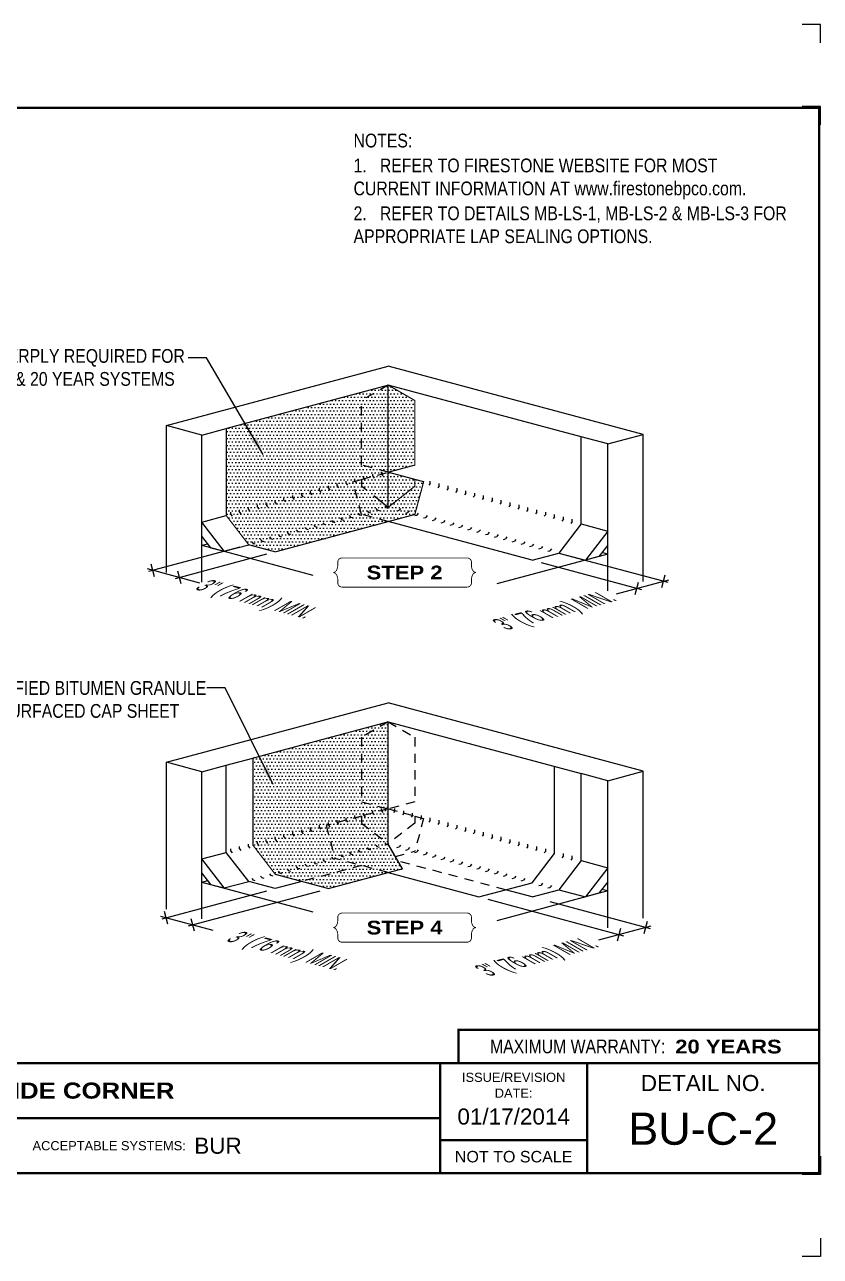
# Model space of a CAD drawing. Header units: inches. Extents: x -741.7 to -721.6, y -151 to -134.2.
# Drawn here: x -732.45 to -721.62, y -151 to -134.23 of the extents above; entities that cross this region are included whole.
import ezdxf
from ezdxf.enums import TextEntityAlignment as Align

# ---------------------------------------------------------------- set-up
doc = ezdxf.new("R2010")
doc.units = ezdxf.units.IN
doc.header["$MEASUREMENT"] = 0
doc.linetypes.add('HIDDEN', pattern=[0.375, 0.25, -0.125])
doc.linetypes.add('HIDDEN2', pattern=[0.1875, 0.125, -0.0625])
doc.layers.get('0').update_dxf_attribs({"linetype": 'CONTINUOUS'})
doc.layers.get('DEFPOINTS').update_dxf_attribs({"linetype": 'CONTINUOUS'})
for name, color, linetype in [('FSBP-ANNO-LABEL', 7, 'CONTINUOUS'), ('FSBP-ANNO-NOTE', 7, 'CONTINUOUS'), ('FSBP-COVERBOARD_CANT', 46, 'CONTINUOUS'), ('FSBP-MEMBRANE', 7, 'CONTINUOUS'), ('FSBP-SUBSTRATE-GENERIC', 9, 'CONTINUOUS'), ('FSBP-TTLB', 7, 'CONTINUOUS'), ('FSBP-TTLB-BORDER', 7, 'CONTINUOUS'), ('FSBP-TTLB-TEXT', 7, 'CONTINUOUS'), ('FSBP-WALL-CURB', 9, 'CONTINUOUS')]:
    doc.layers.add(name, color=color, linetype=linetype)
doc.styles.add('ARIAL', font='arial.ttf')
doc.styles.add('ARIAL_BOLD', font='')
doc.styles.add('ARIAL_NAR', font='ARIALN.TTF')
doc.styles.add('FSBP_ARIAL_NAR', font='ARIALN.TTF')
doc.styles.get('ARIAL_BOLD').set_extended_font_data('Arial Black')
doc.dimstyles.new('FSBP-LEADER', dxfattribs={"dimtxt": 0.1875, "dimasz": 0.25, "dimexe": 0.0625, "dimexo": 0.125, "dimgap": 0.125, "dimtad": 0, "dimtih": 1, "dimtoh": 1, "dimdec": 4, "dimzin": 0, "dimdsep": 46, "dimlunit": 4, "dimtxsty": 'ARIAL_NAR', "dimcen": 0.09375, "dimclrd": 256, "dimclre": 256, "dimclrt": 256, "dimadec": 0, "dimazin": 0, "dimtfac": 1, "dimtdec": 4, "dimtofl": 0, "dimtmove": 0, "dimatfit": 3, "dimfxl": 0, "dimtolj": 1, "dimtzin": 0, "dimlwd": -1, "dimlwe": -1, "dimarcsym": 0})
pattern_1 = [(0, (-680.992404, -148.116055), (0.0234375, 0.046875), [0, -0.046875])]

# ---------------------------------------------------------------- blocks, each defined once
blk = doc.blocks.new('TTLB-ASPHALT_1')
blk.add_line((16.841, 0), (20, 0))
at = {"layer": 'DEFPOINTS', "linetype": 'Continuous', "ltscale": 1.75}
for points in [[(20.016, 13.881), (20.016, 14.131), (19.766, 14.131)], [(20.016, -2.381), (20.016, -2.631), (19.766, -2.631)]]:
    blk.add_lwpolyline(points, dxfattribs=at)
at = {"layer": 'DEFPOINTS', "color": 1}
for points in [[(20.016, 12.766), (20.016, 13.016), (19.766, 13.016)], [(20.016, -1.266), (20.016, -1.516), (19.766, -1.516)]]:
    blk.add_lwpolyline(points, dxfattribs=at)
at = {"layer": 'FSBP-TTLB', "const_width": 0.0312}
blk.add_lwpolyline([(15.09, 0), (20, 0), (20, 0.451), (15.09, 0.451)], close=True, dxfattribs=at)
for points in [[(0, 0), (0, -1.5), (20, -1.5), (20, 0), (0, 0)], [(14.84, 0), (14.84, -1.5)], [(16.841, 0), (16.841, -1.5)], [(20, 0), (20, -1.5)], [(4.825, -0.75), (14.84, -0.75)], [(14.84, -1.049), (16.841, -1.049)]]:
    blk.add_lwpolyline(points, dxfattribs=at)
at = {"layer": 'FSBP-TTLB-BORDER', "const_width": 0.0312}
blk.add_lwpolyline([(20, 0), (20, 13), (0, 13), (0, 0)], dxfattribs=at)
at = {"layer": 'FSBP-TTLB-TEXT', "style": 'ARIAL_NAR'}
blk.add_text('MAXIMUM WARRANTY:', height=0.1875, dxfattribs=at).set_placement((17.905, 0.226), align=Align.MIDDLE_RIGHT)
at = {"layer": 'FSBP-TTLB-TEXT'}
for s, height, style, p in [('20 YEARS', 0.1875, 'ARIAL_BOLD', (18.04, 0.224)), ('ACCEPTABLE SYSTEMS:', 0.125, 'ARIAL', (9.293, -1.125))]:
    blk.add_text(s, height=height, dxfattribs=dict(at, style=style)).set_placement(p, align=Align.MIDDLE_LEFT)
at = {"layer": 'FSBP-TTLB-TEXT', "style": 'ARIAL'}
for s, height, p in [('ISSUE/REVISION', 0.125, (15.841, -0.194)), ('DETAIL NO.', 0.2188, (18.421, -0.272)), ('DATE:', 0.125, (15.841, -0.41)), ('NOT TO SCALE', 0.15625, (15.841, -1.274))]:
    blk.add_text(s, height=height, dxfattribs=at).set_placement(p, align=Align.MIDDLE_CENTER)
at = {"layer": 'FSBP-TTLB-TEXT'}
for tag, height, style, p in [('DETAIL_DESCP_LINE_1', 0.219, 'ARIAL_BOLD', (9.833, -0.375)), ('ISSUE_REV_DATE', 0.219, 'ARIAL', (15.841, -0.728)), ('DETAIL_NUMBER', 0.438, 'ARIAL', (18.421, -0.893))]:
    blk.add_attdef(tag, text='', height=height, dxfattribs=dict(at, style=style)).set_placement(p, align=Align.MIDDLE_CENTER)
at = {"layer": 'FSBP-TTLB-TEXT', "style": 'ARIAL'}
blk.add_attdef('ACCPT_SYSTEMS', text='', height=0.219, dxfattribs=at).set_placement((11.494, -1.125), align=Align.MIDDLE_LEFT)

msp = doc.modelspace()

# ---------------------------------------------------------------- hatches: boundary and pattern name
at = {"layer": 'FSBP-MEMBRANE'}
h = msp.add_hatch(dxfattribs=at)
h.set_pattern_fill('DOTS', color=256, scale=0.75, style=0)
h.set_pattern_definition(pattern_1)
h.paths.add_polyline_path([(-727.865, -139.349), (-727.503, -139.14), (-729.707, -139.73), (-729.707, -140.915), (-729.402, -141.312), (-729.04, -141.409), (-727.503, -140.997), (-727.865, -140.9), (-727.985, -140.454), (-727.865, -140.422), (-727.503, -140.325), (-727.865, -140.228)])
h.paths.add_polyline_path([(-727.503, -139.14), (-727.865, -139.349), (-727.865, -140.228), (-727.503, -140.325)])
h.paths.add_polyline_path([(-727.141, -139.349), (-727.503, -139.14), (-727.503, -140.325), (-727.141, -140.228)])
h.paths.add_polyline_path([(-727.141, -140.516), (-727.141, -140.422), (-727.503, -140.325), (-727.503, -140.803)])
h.paths.add_polyline_path([(-727.503, -140.325), (-727.865, -140.422), (-727.865, -140.516), (-727.503, -140.803)])
h.paths.add_polyline_path([(-727.865, -140.516), (-727.865, -140.422), (-727.985, -140.454), (-727.865, -140.9), (-727.503, -140.997), (-727.141, -140.9), (-727.021, -140.454), (-727.141, -140.422), (-727.141, -140.516), (-727.503, -140.803)])
h = msp.add_hatch(dxfattribs=at)
h.set_pattern_fill('DOTS', color=256, scale=0.75, style=0)
h.set_pattern_definition(pattern_1)
h.paths.add_polyline_path([(-727.865, -143.931), (-727.503, -143.722), (-729.344, -144.216), (-729.344, -145.401), (-729.04, -145.797), (-728.678, -145.894), (-727.865, -145.677), (-728.228, -145.58), (-728.347, -145.133), (-727.865, -145.004), (-727.503, -144.907), (-727.865, -144.81)])
h.paths.add_polyline_path([(-727.503, -143.722), (-727.865, -143.931), (-727.865, -144.81), (-727.503, -144.907)])
h.paths.add_polyline_path([(-727.503, -144.907), (-727.865, -145.004), (-727.865, -145.099), (-727.503, -145.385)])
h.paths.add_polyline_path([(-727.865, -145.099), (-727.865, -145.004), (-728.347, -145.133), (-728.228, -145.58), (-727.503, -145.774), (-727.309, -145.722), (-727.503, -145.385)])
h.paths.add_polyline_path([(-727.503, -145.774), (-727.865, -145.677), (-728.678, -145.894), (-728.316, -145.991)])

# ---------------------------------------------------------------- linework, layer by layer
at = {"layer": 'FSBP-ANNO-LABEL'}
for p, q in [((-729.523, -141.344), (-730.767, -141.678)), ((-729.161, -141.441), (-730.405, -141.775)), ((-725.061, -141.458), (-723.696, -141.823)), ((-730.684, -141.747), (-730.73, -141.576)), ((-725.423, -141.555), (-724.058, -141.92)), ((-730.066, -141.833), (-730.779, -141.642)), ((-730.322, -141.844), (-730.367, -141.673)), ((-724.397, -141.979), (-723.684, -141.788)), ((-723.779, -141.892), (-723.733, -141.722)), ((-724.141, -141.99), (-724.096, -141.819)), ((-729.161, -146.024), (-730.586, -146.406)), ((-728.436, -146.024), (-730.224, -146.503)), ((-726.147, -146.137), (-724.299, -146.632)), ((-730.503, -146.475), (-730.549, -146.304)), ((-725.302, -146.169), (-723.937, -146.535)), ((-729.885, -146.561), (-730.598, -146.37)), ((-730.141, -146.572), (-730.186, -146.401)), ((-724.021, -146.604), (-723.975, -146.433)), ((-724.638, -146.69), (-723.925, -146.5)), ((-724.383, -146.701), (-724.337, -146.531))]:
    msp.add_line(p, q, dxfattribs=at)
at = {"layer": 'FSBP-ANNO-NOTE', "const_width": 0.0117}
for points in [[(-728.19, -141.6), (-728.19, -141.551, -0.414214), (-728.132, -141.492), (-726.429, -141.492, -0.414214), (-726.37, -141.551), (-726.37, -141.6, 0.140908), (-726.349, -141.667, 0.224453), (-726.31, -141.69, 0.224453), (-726.349, -141.713, 0.140908), (-726.37, -141.78), (-726.37, -141.829, -0.414214), (-726.429, -141.888), (-728.132, -141.888, -0.414214), (-728.19, -141.829), (-728.19, -141.78, 0.140908), (-728.212, -141.713, 0.224453), (-728.251, -141.69, 0.224453), (-728.212, -141.667, 0.140908)], [(-728.19, -146.433), (-728.19, -146.383, -0.414214), (-728.132, -146.324), (-726.429, -146.324, -0.414214), (-726.37, -146.383), (-726.37, -146.433, 0.140908), (-726.349, -146.499, 0.224453), (-726.31, -146.522, 0.224453), (-726.349, -146.545, 0.140908), (-726.37, -146.612), (-726.37, -146.662, -0.414214), (-726.429, -146.72), (-728.132, -146.72, -0.414214), (-728.19, -146.662), (-728.19, -146.612, 0.140908), (-728.212, -146.545, 0.224453), (-728.251, -146.522, 0.224453), (-728.212, -146.499, 0.140908)]]:
    msp.add_lwpolyline(points, format="xyb", close=True, dxfattribs=at)
at = {"layer": 'FSBP-COVERBOARD_CANT'}
for p, q in [((-730.039, -141.004), (-729.707, -140.915)), ((-730.039, -141.194), (-730.039, -141.004)), ((-729.734, -141.401), (-730.039, -141.004)), ((-724.877, -141.029), (-724.515, -141.126)), ((-724.515, -141.126), (-724.819, -141.522)), ((-724.515, -141.316), (-724.515, -141.126)), ((-729.918, -141.352), (-730.039, -141.194)), ((-729.918, -141.352), (-729.734, -141.401)), ((-729.734, -141.401), (-729.402, -141.312)), ((-725.181, -141.425), (-724.819, -141.522)), ((-724.515, -141.316), (-724.636, -141.473)), ((-724.636, -141.473), (-724.819, -141.522)), ((-730.039, -145.587), (-729.707, -145.498)), ((-730.039, -145.777), (-730.039, -145.587)), ((-729.734, -145.983), (-730.039, -145.587)), ((-724.877, -145.611), (-724.515, -145.708)), ((-729.918, -145.934), (-730.039, -145.777)), ((-724.515, -145.708), (-724.819, -146.105)), ((-724.515, -145.898), (-724.515, -145.708)), ((-729.918, -145.934), (-729.734, -145.983)), ((-729.734, -145.983), (-729.402, -145.894)), ((-724.515, -145.898), (-724.636, -146.055)), ((-725.181, -146.008), (-724.819, -146.105)), ((-724.636, -146.055), (-724.819, -146.105))]:
    msp.add_line(p, q, dxfattribs=at)
at = {"layer": 'FSBP-MEMBRANE', "linetype": 'HIDDEN2'}
for p, q in [((-727.503, -139.14), (-727.865, -139.349)), ((-727.865, -140.228), (-727.865, -139.349)), ((-727.503, -140.325), (-727.865, -140.228)), ((-727.985, -140.454), (-727.865, -140.422)), ((-727.865, -140.9), (-727.985, -140.454)), ((-727.865, -140.422), (-727.503, -140.325)), ((-727.503, -140.997), (-727.865, -140.9)), ((-727.503, -143.722), (-727.865, -143.931)), ((-727.503, -143.722), (-727.141, -143.931)), ((-727.865, -143.931), (-727.865, -144.81)), ((-727.141, -143.931), (-727.141, -144.81)), ((-727.865, -144.81), (-727.503, -144.907)), ((-727.141, -144.81), (-727.503, -144.907)), ((-727.503, -144.907), (-727.865, -145.004)), ((-727.503, -144.907), (-727.141, -145.004)), ((-727.865, -145.004), (-728.347, -145.133)), ((-728.347, -145.133), (-728.228, -145.58)), ((-727.865, -145.004), (-727.865, -145.099)), ((-727.865, -145.099), (-727.503, -145.385)), ((-727.141, -145.099), (-727.503, -145.385)), ((-727.141, -145.004), (-727.141, -145.099)), ((-727.141, -145.004), (-727.021, -145.036)), ((-727.021, -145.036), (-727.141, -145.483)), ((-727.406, -145.554), (-727.141, -145.483)), ((-727.503, -145.774), (-728.228, -145.58)), ((-725.906, -146.008), (-727.371, -145.615)), ((-727.865, -145.677), (-728.678, -145.894))]:
    msp.add_line(p, q, dxfattribs=at)
at = {"layer": 'FSBP-MEMBRANE'}
for p, q in [((-727.503, -140.803), (-727.503, -139.14)), ((-727.503, -140.803), (-727.503, -139.14)), ((-724.877, -139.844), (-727.503, -139.14)), ((-724.877, -141.029), (-724.877, -139.844)), ((-728.077, -140.479), (-728.077, -140.447)), ((-727.956, -140.446), (-727.956, -140.415)), ((-727.956, -140.446), (-727.937, -140.471)), ((-727.835, -140.414), (-727.835, -140.383)), ((-727.835, -140.414), (-727.816, -140.439)), ((-727.714, -140.381), (-727.714, -140.35)), ((-727.714, -140.381), (-727.695, -140.406)), ((-727.594, -140.349), (-727.594, -140.318)), ((-727.594, -140.349), (-727.575, -140.374)), ((-726.93, -140.479), (-726.93, -140.447)), ((-728.68, -140.64), (-728.68, -140.609)), ((-728.56, -140.608), (-728.56, -140.577)), ((-728.56, -140.608), (-728.541, -140.633)), ((-728.439, -140.576), (-728.439, -140.544)), ((-728.439, -140.576), (-728.42, -140.6)), ((-728.318, -140.543), (-728.318, -140.512)), ((-728.318, -140.543), (-728.299, -140.568)), ((-728.197, -140.511), (-728.197, -140.48)), ((-728.197, -140.511), (-728.178, -140.536)), ((-728.077, -140.479), (-728.058, -140.503)), ((-726.93, -140.479), (-726.949, -140.503)), ((-726.809, -140.511), (-726.828, -140.536)), ((-726.809, -140.511), (-726.809, -140.48)), ((-726.688, -140.543), (-726.707, -140.568)), ((-726.688, -140.543), (-726.688, -140.512)), ((-726.567, -140.576), (-726.586, -140.6)), ((-726.567, -140.576), (-726.567, -140.544)), ((-726.447, -140.608), (-726.466, -140.633)), ((-726.447, -140.608), (-726.447, -140.577)), ((-726.326, -140.64), (-726.326, -140.609)), ((-729.284, -140.802), (-729.284, -140.771)), ((-729.163, -140.77), (-729.163, -140.738)), ((-729.163, -140.77), (-729.144, -140.794)), ((-729.043, -140.737), (-729.043, -140.706)), ((-729.043, -140.737), (-729.024, -140.762)), ((-728.922, -140.705), (-728.922, -140.674)), ((-728.922, -140.705), (-728.903, -140.73)), ((-728.801, -140.673), (-728.801, -140.641)), ((-728.801, -140.673), (-728.782, -140.697)), ((-728.68, -140.64), (-728.661, -140.665)), ((-727.55, -140.786), (-727.531, -140.81)), ((-726.326, -140.64), (-726.345, -140.665)), ((-726.205, -140.673), (-726.224, -140.697)), ((-726.205, -140.673), (-726.205, -140.641)), ((-726.084, -140.705), (-726.103, -140.73)), ((-726.084, -140.705), (-726.084, -140.674)), ((-725.964, -140.737), (-725.983, -140.762)), ((-725.964, -140.737), (-725.964, -140.706)), ((-725.843, -140.77), (-725.862, -140.794)), ((-725.843, -140.77), (-725.843, -140.738)), ((-725.722, -140.802), (-725.722, -140.771)), ((-729.646, -140.899), (-729.646, -140.868)), ((-729.646, -140.899), (-729.627, -140.924)), ((-729.526, -140.867), (-729.526, -140.835)), ((-729.526, -140.867), (-729.507, -140.892)), ((-729.405, -140.834), (-729.405, -140.803)), ((-729.405, -140.834), (-729.386, -140.859)), ((-729.284, -140.802), (-729.265, -140.827)), ((-728.154, -140.947), (-728.135, -140.972)), ((-728.033, -140.915), (-728.014, -140.94)), ((-727.984, -140.948), (-728.014, -140.94)), ((-727.912, -140.883), (-727.893, -140.908)), ((-727.863, -140.916), (-727.893, -140.908)), ((-727.791, -140.85), (-727.772, -140.875)), ((-727.742, -140.883), (-727.772, -140.875)), ((-727.671, -140.818), (-727.652, -140.843)), ((-727.621, -140.851), (-727.652, -140.843)), ((-727.501, -140.819), (-727.531, -140.81)), ((-727.385, -140.851), (-727.355, -140.843)), ((-727.336, -140.818), (-727.355, -140.843)), ((-727.264, -140.883), (-727.234, -140.875)), ((-727.215, -140.85), (-727.234, -140.875)), ((-727.143, -140.916), (-727.113, -140.908)), ((-727.094, -140.883), (-727.113, -140.908)), ((-727.023, -140.948), (-726.993, -140.94)), ((-726.974, -140.915), (-726.993, -140.94)), ((-726.853, -140.947), (-726.872, -140.972)), ((-725.722, -140.802), (-725.741, -140.827)), ((-725.601, -140.834), (-725.621, -140.859)), ((-725.601, -140.834), (-725.601, -140.803)), ((-725.481, -140.867), (-725.5, -140.892)), ((-725.481, -140.867), (-725.481, -140.835)), ((-725.36, -140.899), (-725.379, -140.924)), ((-725.36, -140.899), (-725.36, -140.868)), ((-725.239, -140.931), (-725.258, -140.956)), ((-725.239, -140.931), (-725.239, -140.9)), ((-725.119, -140.964), (-725.138, -140.989)), ((-725.119, -140.964), (-725.119, -140.933)), ((-724.998, -140.996), (-724.998, -140.965)), ((-728.757, -141.109), (-728.738, -141.134)), ((-728.637, -141.077), (-728.617, -141.102)), ((-728.587, -141.11), (-728.617, -141.102)), ((-728.516, -141.045), (-728.497, -141.069)), ((-728.467, -141.077), (-728.497, -141.069)), ((-728.395, -141.012), (-728.376, -141.037)), ((-728.346, -141.045), (-728.376, -141.037)), ((-728.274, -140.98), (-728.255, -141.005)), ((-728.225, -141.013), (-728.255, -141.005)), ((-728.104, -140.98), (-728.135, -140.972)), ((-725.544, -141.522), (-727.503, -140.997)), ((-726.902, -140.98), (-726.872, -140.972)), ((-726.781, -141.013), (-726.751, -141.005)), ((-726.732, -140.98), (-726.751, -141.005)), ((-726.661, -141.045), (-726.63, -141.037)), ((-726.611, -141.012), (-726.63, -141.037)), ((-726.54, -141.077), (-726.51, -141.069)), ((-726.491, -141.045), (-726.51, -141.069)), ((-726.419, -141.11), (-726.389, -141.102)), ((-726.37, -141.077), (-726.389, -141.102)), ((-726.249, -141.109), (-726.268, -141.134)), ((-724.877, -141.029), (-725.181, -141.425)), ((-724.998, -140.996), (-725.017, -141.021)), ((-729.361, -141.271), (-729.342, -141.296)), ((-729.312, -141.304), (-729.342, -141.296)), ((-729.24, -141.239), (-729.221, -141.263)), ((-729.191, -141.272), (-729.221, -141.263)), ((-729.119, -141.206), (-729.1, -141.231)), ((-729.07, -141.239), (-729.1, -141.231)), ((-728.999, -141.174), (-728.98, -141.199)), ((-728.95, -141.207), (-728.98, -141.199)), ((-728.878, -141.142), (-728.859, -141.166)), ((-728.829, -141.174), (-728.859, -141.166)), ((-728.708, -141.142), (-728.738, -141.134)), ((-726.298, -141.142), (-726.268, -141.134)), ((-726.178, -141.174), (-726.147, -141.166)), ((-726.128, -141.142), (-726.147, -141.166)), ((-726.057, -141.207), (-726.027, -141.199)), ((-726.008, -141.174), (-726.027, -141.199)), ((-725.936, -141.239), (-725.906, -141.231)), ((-725.887, -141.206), (-725.906, -141.231)), ((-725.815, -141.272), (-725.785, -141.263)), ((-725.766, -141.239), (-725.785, -141.263)), ((-725.695, -141.304), (-725.664, -141.296)), ((-725.645, -141.271), (-725.664, -141.296)), ((-725.574, -141.336), (-725.544, -141.328)), ((-725.525, -141.303), (-725.544, -141.328)), ((-725.544, -141.522), (-725.181, -141.425)), ((-725.453, -141.369), (-725.423, -141.36)), ((-725.404, -141.336), (-725.423, -141.36)), ((-725.332, -141.401), (-725.302, -141.393)), ((-725.283, -141.368), (-725.302, -141.393)), ((-727.503, -145.385), (-727.503, -143.722)), ((-727.503, -143.722), (-724.877, -144.426)), ((-729.707, -144.313), (-729.344, -144.216)), ((-729.707, -145.498), (-729.707, -144.313)), ((-725.239, -145.514), (-725.239, -144.329)), ((-724.877, -145.611), (-724.877, -144.426)), ((-727.835, -144.996), (-727.835, -144.965)), ((-727.714, -144.964), (-727.714, -144.933)), ((-727.714, -144.964), (-727.695, -144.989)), ((-727.594, -144.931), (-727.594, -144.9)), ((-727.594, -144.931), (-727.575, -144.956)), ((-727.413, -144.931), (-727.432, -144.956)), ((-727.413, -144.931), (-727.413, -144.9)), ((-727.292, -144.964), (-727.311, -144.989)), ((-727.292, -144.964), (-727.292, -144.933)), ((-727.171, -144.996), (-727.171, -144.965)), ((-728.439, -145.158), (-728.439, -145.127)), ((-728.318, -145.126), (-728.318, -145.094)), ((-728.318, -145.126), (-728.299, -145.15)), ((-728.197, -145.093), (-728.197, -145.062)), ((-728.197, -145.093), (-728.178, -145.118)), ((-728.077, -145.061), (-728.077, -145.03)), ((-728.077, -145.061), (-728.058, -145.086)), ((-727.956, -145.029), (-727.956, -144.997)), ((-727.956, -145.029), (-727.937, -145.053)), ((-727.835, -144.996), (-727.816, -145.021)), ((-727.171, -144.996), (-727.19, -145.021)), ((-727.05, -145.029), (-727.069, -145.053)), ((-727.05, -145.029), (-727.05, -144.997)), ((-726.93, -145.061), (-726.949, -145.086)), ((-726.93, -145.061), (-726.93, -145.03)), ((-726.809, -145.093), (-726.828, -145.118)), ((-726.809, -145.093), (-726.809, -145.062)), ((-726.688, -145.126), (-726.707, -145.15)), ((-726.688, -145.126), (-726.688, -145.094)), ((-726.567, -145.158), (-726.567, -145.127)), ((-729.163, -145.352), (-729.163, -145.321)), ((-729.043, -145.32), (-729.043, -145.288)), ((-729.043, -145.32), (-729.024, -145.345)), ((-728.922, -145.287), (-728.922, -145.256)), ((-728.922, -145.287), (-728.903, -145.312)), ((-728.801, -145.255), (-728.801, -145.224)), ((-728.801, -145.255), (-728.782, -145.28)), ((-728.68, -145.223), (-728.68, -145.191)), ((-728.68, -145.223), (-728.661, -145.247)), ((-728.56, -145.19), (-728.56, -145.159)), ((-728.56, -145.19), (-728.541, -145.215)), ((-728.439, -145.158), (-728.42, -145.183)), ((-726.567, -145.158), (-726.586, -145.183)), ((-726.447, -145.19), (-726.466, -145.215)), ((-726.447, -145.19), (-726.447, -145.159)), ((-726.326, -145.223), (-726.345, -145.247)), ((-726.326, -145.223), (-726.326, -145.191)), ((-726.205, -145.255), (-726.224, -145.28)), ((-726.205, -145.255), (-726.205, -145.224)), ((-726.084, -145.287), (-726.103, -145.312)), ((-726.084, -145.287), (-726.084, -145.256)), ((-725.964, -145.32), (-725.983, -145.345)), ((-725.964, -145.32), (-725.964, -145.288)), ((-725.843, -145.352), (-725.843, -145.321)), ((-729.646, -145.481), (-729.646, -145.45)), ((-729.646, -145.481), (-729.627, -145.506)), ((-729.526, -145.449), (-729.526, -145.418)), ((-729.526, -145.449), (-729.507, -145.474)), ((-729.405, -145.417), (-729.405, -145.386)), ((-729.405, -145.417), (-729.386, -145.442)), ((-729.284, -145.384), (-729.284, -145.353)), ((-729.284, -145.384), (-729.265, -145.409)), ((-729.163, -145.352), (-729.144, -145.377)), ((-727.912, -145.465), (-727.893, -145.49)), ((-727.863, -145.498), (-727.893, -145.49)), ((-727.791, -145.433), (-727.772, -145.458)), ((-727.742, -145.466), (-727.772, -145.458)), ((-727.671, -145.4), (-727.652, -145.425)), ((-727.621, -145.433), (-727.652, -145.425)), ((-727.55, -145.368), (-727.531, -145.393)), ((-727.501, -145.401), (-727.531, -145.393)), ((-727.309, -145.722), (-727.503, -145.385)), ((-727.385, -145.433), (-727.355, -145.425)), ((-727.336, -145.4), (-727.355, -145.425)), ((-727.264, -145.466), (-727.234, -145.458)), ((-727.215, -145.433), (-727.234, -145.458)), ((-727.143, -145.498), (-727.113, -145.49)), ((-727.094, -145.465), (-727.113, -145.49)), ((-725.843, -145.352), (-725.862, -145.377)), ((-725.722, -145.384), (-725.741, -145.409)), ((-725.722, -145.384), (-725.722, -145.353)), ((-725.601, -145.417), (-725.621, -145.442)), ((-725.601, -145.417), (-725.601, -145.386)), ((-725.481, -145.449), (-725.5, -145.474)), ((-725.481, -145.449), (-725.481, -145.418)), ((-725.36, -145.481), (-725.379, -145.506)), ((-725.36, -145.481), (-725.36, -145.45)), ((-729.402, -145.894), (-729.707, -145.498)), ((-728.516, -145.627), (-728.497, -145.652)), ((-728.467, -145.66), (-728.497, -145.652)), ((-728.395, -145.595), (-728.376, -145.619)), ((-728.346, -145.627), (-728.376, -145.619)), ((-728.274, -145.562), (-728.255, -145.587)), ((-728.225, -145.595), (-728.255, -145.587)), ((-728.154, -145.53), (-728.135, -145.555)), ((-728.104, -145.563), (-728.135, -145.555)), ((-728.033, -145.497), (-728.014, -145.522)), ((-727.984, -145.53), (-728.014, -145.522)), ((-727.023, -145.53), (-726.993, -145.522)), ((-726.974, -145.497), (-726.993, -145.522)), ((-726.902, -145.563), (-726.872, -145.555)), ((-726.853, -145.53), (-726.872, -145.555)), ((-726.781, -145.595), (-726.751, -145.587)), ((-726.732, -145.562), (-726.751, -145.587)), ((-726.661, -145.627), (-726.63, -145.619)), ((-726.611, -145.595), (-726.63, -145.619)), ((-726.54, -145.66), (-726.51, -145.652)), ((-726.491, -145.627), (-726.51, -145.652)), ((-725.544, -145.911), (-725.239, -145.514)), ((-724.877, -145.611), (-725.181, -146.008)), ((-725.119, -145.546), (-725.138, -145.571)), ((-725.119, -145.546), (-725.119, -145.515)), ((-724.998, -145.579), (-725.017, -145.603)), ((-724.998, -145.579), (-724.998, -145.547)), ((-729.24, -145.821), (-729.221, -145.846)), ((-729.119, -145.789), (-729.1, -145.813)), ((-729.07, -145.822), (-729.1, -145.813)), ((-728.999, -145.756), (-728.98, -145.781)), ((-728.95, -145.789), (-728.98, -145.781)), ((-728.878, -145.724), (-728.859, -145.749)), ((-728.829, -145.757), (-728.859, -145.749)), ((-728.757, -145.692), (-728.738, -145.716)), ((-728.708, -145.724), (-728.738, -145.716)), ((-728.637, -145.659), (-728.617, -145.684)), ((-728.587, -145.692), (-728.617, -145.684)), ((-727.503, -145.774), (-726.268, -146.105)), ((-726.419, -145.692), (-726.389, -145.684)), ((-726.37, -145.659), (-726.389, -145.684)), ((-726.298, -145.724), (-726.268, -145.716)), ((-726.249, -145.692), (-726.268, -145.716)), ((-726.178, -145.757), (-726.147, -145.749)), ((-726.128, -145.724), (-726.147, -145.749)), ((-726.057, -145.789), (-726.027, -145.781)), ((-726.008, -145.756), (-726.027, -145.781)), ((-725.936, -145.822), (-725.906, -145.813)), ((-725.887, -145.789), (-725.906, -145.813)), ((-725.766, -145.821), (-725.785, -145.846)), ((-729.04, -145.991), (-729.402, -145.894)), ((-729.361, -145.853), (-729.342, -145.878)), ((-729.312, -145.886), (-729.342, -145.878)), ((-729.191, -145.854), (-729.221, -145.846)), ((-728.678, -145.894), (-729.04, -145.991)), ((-726.268, -146.105), (-725.544, -145.911)), ((-725.815, -145.854), (-725.785, -145.846)), ((-725.695, -145.886), (-725.664, -145.878)), ((-725.645, -145.853), (-725.664, -145.878)), ((-725.453, -145.951), (-725.423, -145.943)), ((-725.404, -145.918), (-725.423, -145.943)), ((-725.332, -145.983), (-725.302, -145.975)), ((-725.283, -145.95), (-725.302, -145.975)), ((-725.544, -146.105), (-725.906, -146.008)), ((-725.544, -146.105), (-725.181, -146.008))]:
    msp.add_line(p, q, dxfattribs=at)
at = {"layer": 'FSBP-MEMBRANE', "linetype": 'HIDDEN'}
for p in [(-727.865, -140.422), (-727.503, -140.803)]:
    msp.add_line(p, (-727.865, -140.516), dxfattribs=at)
at = {"layer": 'FSBP-MEMBRANE', "const_width": 0.0156}
for points in [[(-727.503, -140.325), (-727.141, -140.422), (-727.021, -140.454), (-727.141, -140.9), (-729.04, -141.409), (-729.402, -141.312), (-729.707, -140.915), (-729.707, -139.73), (-727.503, -139.14)], [(-727.503, -139.14), (-727.141, -139.349), (-727.141, -140.228), (-727.503, -140.325)], [(-727.141, -140.422), (-727.141, -140.516), (-727.503, -140.803)], [(-727.503, -143.722), (-727.503, -145.385), (-727.309, -145.722), (-728.316, -145.991), (-729.04, -145.797), (-729.344, -145.401), (-729.344, -144.216), (-727.503, -143.722)]]:
    msp.add_lwpolyline(points, dxfattribs=at)
at = {"layer": 'FSBP-SUBSTRATE-GENERIC', "color": 8}
for p, q in [((-730.039, -141.319), (-729.959, -141.298)), ((-730.039, -141.319), (-728.527, -141.724)), ((-724.515, -141.441), (-726.027, -141.846)), ((-724.515, -141.441), (-724.594, -141.419)), ((-730.039, -145.902), (-729.959, -145.88)), ((-730.039, -145.902), (-728.527, -146.307)), ((-724.515, -146.023), (-726.027, -146.428)), ((-724.515, -146.023), (-724.594, -146.002))]:
    msp.add_line(p, q, dxfattribs=at)
at = {"layer": 'FSBP-WALL-CURB', "color": 8}
for p, q in [((-730.522, -139.69), (-727.503, -138.881)), ((-724.032, -139.811), (-727.503, -138.881)), ((-730.039, -139.819), (-730.522, -139.69)), ((-730.522, -141.69), (-730.522, -139.69)), ((-730.039, -139.819), (-729.707, -139.73)), ((-730.039, -141.819), (-730.039, -139.819)), ((-724.515, -139.941), (-724.877, -139.844)), ((-724.515, -139.941), (-724.032, -139.811)), ((-724.515, -141.941), (-724.515, -139.941)), ((-724.032, -141.811), (-724.032, -139.811)), ((-730.522, -144.272), (-727.503, -143.464)), ((-724.032, -144.394), (-727.503, -143.464)), ((-730.039, -144.402), (-730.522, -144.272)), ((-730.522, -146.272), (-730.522, -144.272)), ((-730.039, -144.402), (-729.707, -144.313)), ((-730.039, -146.402), (-730.039, -144.402)), ((-724.515, -144.523), (-724.877, -144.426)), ((-724.515, -144.523), (-724.032, -144.394)), ((-724.032, -146.394), (-724.032, -144.394)), ((-724.515, -146.523), (-724.515, -144.523))]:
    msp.add_line(p, q, dxfattribs=at)

# ---------------------------------------------------------------- block references
msp.add_blockref('TTLB-ASPHALT_1', (-741.637, -148.365)).add_auto_attribs({'DETAIL_DESCP_LINE_1': 'INSIDE CORNER', 'ACCPT_SYSTEMS': 'BUR', 'ISSUE_REV_DATE': '01/17/2014', 'DETAIL_NUMBER': 'BU-C-2'})

# ---------------------------------------------------------------- texts
at = {"layer": 'FSBP-ANNO-LABEL', "style": 'ARIAL_NAR'}
for rotation, oblique, p in [(345, 45, (-728.614, -142.23)), (15, 315, (-724.397, -141.979)), (345, 45, (-728.188, -147.016)), (15, 315, (-724.638, -146.69))]:
    msp.add_text('3" (76 mm) MIN.', height=0.1875, rotation=rotation, dxfattribs=dict(at, oblique=oblique)).set_placement(p, align=Align.MIDDLE_RIGHT)
at = {"layer": 'FSBP-ANNO-NOTE', "style": 'ARIAL_BOLD'}
for s, p in [('STEP 2', (-727.28, -141.69)), ('STEP 4', (-727.28, -146.522))]:
    msp.add_text(s, height=0.1875, dxfattribs=at).set_placement(p, align=Align.MIDDLE_CENTER)
at = {"layer": 'FSBP-ANNO-NOTE', "char_height": 0.1875, "attachment_point": 1, "style": 'FSBP_ARIAL_NAR'}
for s, width, gutter_width, heights, insert in [('NOTES:\\P{\\H0.083333x;\\P\\pi-0.375,l0.375;}1.   REFER TO FIRESTONE WEBSITE FOR MOST \\P\\pi0;CURRENT INFORMATION AT www.firestonebpco.com.\\P\\pl0;{\\H0.083333x;\\P\\pi-0.375,l0.375;}2.   REFER TO DETAILS MB-LS-1, MB-LS-2 & MB-LS-3 FOR APPROPRIATE LAP SEALING OPTIONS.', 5.96871, 1.094, [1.677], (-727.975, -135.718)), ('\\pi0.15133;INTERPLY REQUIRED FOR\\P\\pi0.29937;15 & 20 YEAR SYSTEMS', 3.03574, 5, [0], (-733.179, -138.649)), ('\\pi0.024604;MODIFIED BITUMEN GRANULE\\P\\pi0.37575;SURFACED CAP SHEET', 3.19578, 5, [0], (-733.179, -143.167))]:
    msp.add_mtext_dynamic_manual_height_columns(s, width=width, gutter_width=gutter_width, heights=heights, dxfattribs=dict(at, insert=insert))

# ---------------------------------------------------------------- leaders
at = {"layer": 'FSBP-ANNO-LABEL'}
for points in [[(-729.203, -140.084), (-729.975, -138.769), (-730.225, -138.769)], [(-729.07, -144.575), (-729.723, -143.26), (-729.973, -143.26)]]:
    msp.add_leader(points, dimstyle='FSBP-LEADER', dxfattribs=at)

doc.saveas('drawing.dxf')
